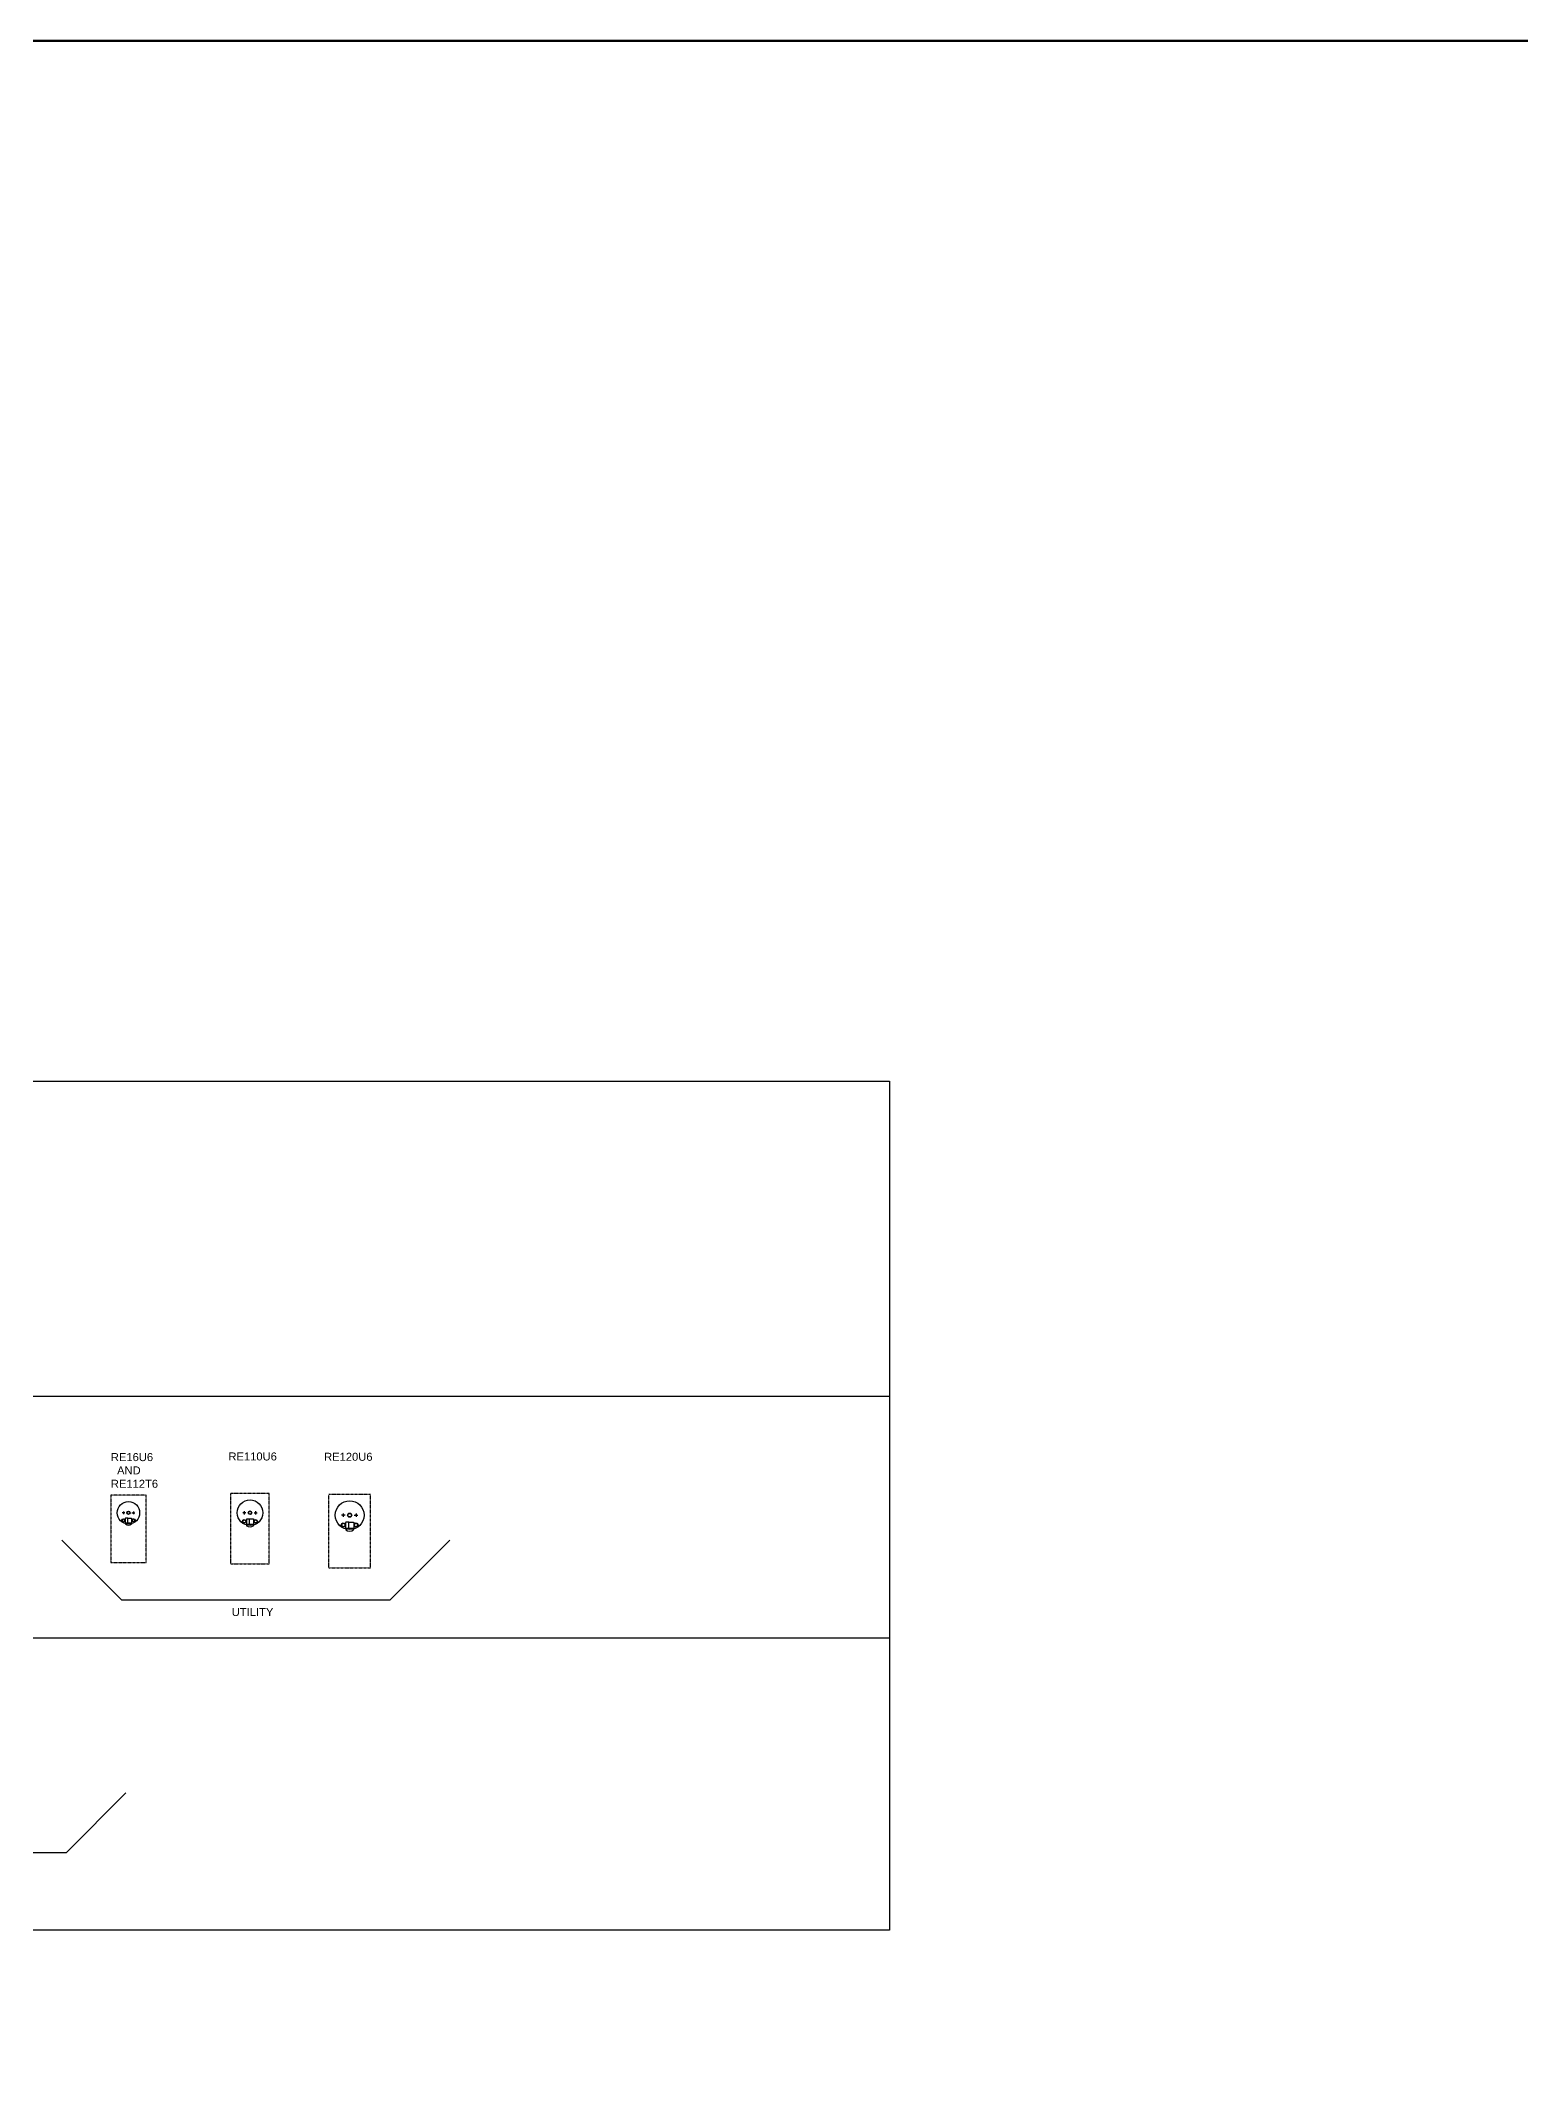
# Model space of a CAD drawing. Header units: inches. Extents: x 2025 to 34930, y -6955 to 4650.
# Drawn here: x 31960 to 32885, y 2118 to 3395 of the extents above; entities that cross this region are included whole.
import ezdxf

# ---------------------------------------------------------------- set-up
doc = ezdxf.new("R2010")
doc.units = ezdxf.units.IN
doc.header["$MEASUREMENT"] = 0
doc.linetypes.add('CENTER', pattern=[0.6, 0.375, -0.075, 0.075, -0.075])
doc.layers.add('M-HVAC-EXHS-DUCT', color=3, linetype='Continuous', lineweight=50)
doc.styles.add('style1', font='arial.ttf', dxfattribs={"height": 5})

# ---------------------------------------------------------------- blocks, each defined once
blk = doc.blocks.new('RE16U6')
at = {"linetype": 'CENTER'}
for p, q in [((4085.1, 6.1), (4085.1, -35.9)), ((4107.1, 6.1), (4085.1, 6.1)), ((4107.1, -35.9), (4107.1, 6.1)), ((4085.1, -35.9), (4107.1, -35.9))]:
    blk.add_line(p, q, dxfattribs=at)
for p, q in [((4092.9, -4.9), (4092.1, -4.9)), ((4093, -4), (4093, -4.8)), ((4093.8, -4.9), (4093, -4.9)), ((4093, -5), (4093, -5.8)), ((4094.2, -11.6), (4094.2, -12)), ((4098, -11.6), (4098, -12)), ((4098.3, -4.9), (4099.1, -4.9)), ((4099.2, -4), (4099.2, -4.8)), ((4099.2, -4.9), (4100, -4.9)), ((4099.2, -5), (4099.2, -5.8))]:
    blk.add_line(p, q)
for points in [[(4095.7, -8.3), (4094.3, -8.3, 0.414214), (4094.1, -8.5), (4094.1, -11, 0.414214), (4094.3, -11.2), (4095.7, -11.2)], [(4095.7, -8.2), (4097.8, -8.2, -0.414214), (4098, -8.4), (4098, -11.1, -0.414214), (4097.8, -11.3), (4095.7, -11.3)]]:
    blk.add_lwpolyline(points, format="xyb", close=True)
for centre, radius in [((4096.1, -4.9), 7), ((4093, -9.6), 1), ((4093, -9.6), 0.841), ((4093, -4.9), 0.308), ((4093, -4.9), 0.114), ((4096.1, -4.9), 1), ((4096.1, -4.9), 0.841), ((4099.2, -9.6), 1), ((4099.2, -9.6), 0.841), ((4099.2, -4.9), 0.308), ((4099.2, -4.9), 0.114)]:
    blk.add_circle(centre, radius)
blk.add_arc((4096.1, -9.4), 3.23, 233.8824, 306.1176)
blk = doc.blocks.new('RE110U6')
at = {"linetype": 'CENTER'}
for p, q in [((4160.1, -36.9), (4160.1, 7.1)), ((4184.1, 7.1), (4160.1, 7.1)), ((4184.1, -36.9), (4184.1, 7.1)), ((4160.1, -36.9), (4184.1, -36.9))]:
    blk.add_line(p, q, dxfattribs=at)
for p, q in [((4168.4, -4.9), (4167.5, -4.9)), ((4168.5, -3.9), (4168.5, -4.8)), ((4168.5, -5), (4168.5, -5.9)), ((4169.5, -4.9), (4168.6, -4.9)), ((4169.9, -12.6), (4169.9, -13)), ((4174.3, -12.6), (4174.3, -13)), ((4174.7, -4.9), (4175.6, -4.9)), ((4175.6, -3.9), (4175.6, -4.8)), ((4175.6, -5), (4175.6, -5.9)), ((4175.7, -4.9), (4176.6, -4.9))]:
    blk.add_line(p, q)
for points in [[(4171.7, -8.8), (4170.1, -8.8, 0.414214), (4169.8, -9.1), (4169.8, -11.8, 0.414214), (4170.1, -12.1), (4171.7, -12.1)], [(4171.7, -8.7), (4174.1, -8.7, -0.414214), (4174.3, -8.9), (4174.3, -12, -0.414214), (4174.1, -12.2), (4171.7, -12.2)]]:
    blk.add_lwpolyline(points, format="xyb", close=True)
for centre, radius in [((4172.1, -4.9), 8), ((4168.5, -10.3), 1.15), ((4168.5, -10.3), 0.961), ((4168.5, -4.9), 0.352), ((4168.5, -4.9), 0.13), ((4172.1, -4.9), 1.15), ((4172.1, -4.9), 0.961), ((4175.6, -10.3), 1.15), ((4175.6, -10.3), 0.961), ((4175.6, -4.9), 0.352), ((4175.6, -4.9), 0.13)]:
    blk.add_circle(centre, radius)
blk.add_arc((4172.1, -10), 3.7, 233.8824, 306.1176)
blk = doc.blocks.new('RE120U6')
at = {"linetype": 'CENTER'}
for p, q in [((4247.4, 6.6), (4221.4, 6.6)), ((4221.4, -39.4), (4221.4, 6.6)), ((4247.4, -39.4), (4247.4, 6.6)), ((4221.4, -39.4), (4247.4, -39.4))]:
    blk.add_line(p, q, dxfattribs=at)
for p, q in [((4230.3, -6.4), (4229.3, -6.4)), ((4230.4, -5.3), (4230.4, -6.4)), ((4230.4, -6.5), (4230.4, -7.5)), ((4231.5, -6.4), (4230.5, -6.4)), ((4237.3, -6.4), (4238.3, -6.4)), ((4238.4, -5.3), (4238.4, -6.4)), ((4238.4, -6.5), (4238.4, -7.5)), ((4238.5, -6.4), (4239.5, -6.4)), ((4231.9, -15.1), (4231.9, -15.6)), ((4236.8, -15.1), (4236.8, -15.6))]:
    blk.add_line(p, q)
for points in [[(4233.9, -10.8), (4232.1, -10.8, 0.414214), (4231.8, -11.1), (4231.8, -14.3, 0.414214), (4232.1, -14.6), (4233.9, -14.6)], [(4233.9, -10.7), (4236.6, -10.7, -0.414214), (4236.9, -11), (4236.9, -14.4, -0.414214), (4236.6, -14.7), (4233.9, -14.7)]]:
    blk.add_lwpolyline(points, format="xyb", close=True)
for centre, radius in [((4234.4, -6.4), 9), ((4230.4, -12.5), 1.29), ((4230.4, -12.5), 1.08), ((4230.4, -6.4), 0.396), ((4230.4, -6.4), 0.146), ((4234.4, -6.4), 1.29), ((4234.4, -6.4), 1.08), ((4238.4, -12.5), 1.29), ((4238.4, -12.5), 1.08), ((4238.4, -6.4), 0.396), ((4238.4, -6.4), 0.146)]:
    blk.add_circle(centre, radius)
blk.add_arc((4234.4, -12.2), 4.16, 233.8824, 306.1176)

msp = doc.modelspace()

# ---------------------------------------------------------------- linework, layer by layer
for p, q in [((30915.9, 2547.8), (32490.8, 2547.8)), ((31973.5, 2457.8), (32010.7, 2420.6)), ((32178.7, 2420.6), (32215.9, 2457.8)), ((32010.7, 2420.6), (32178.7, 2420.6)), ((30915.9, 2396.8), (32490.8, 2396.8)), ((31976.3, 2262.7), (32013.5, 2299.9)), ((31688.5, 2262.7), (31976.3, 2262.7))]:
    msp.add_line(p, q)
msp.add_lwpolyline([(30915.9, 2744.7), (32490.8, 2744.7), (32490.8, 2214), (30915.9, 2214)], close=True)
at = {"layer": 'M-HVAC-EXHS-DUCT'}
msp.add_lwpolyline([(27323, 3394.7), (34930.3, 3394.7), (34930.3, 89.3), (27323, 89.3)], close=True, dxfattribs=at)

# ---------------------------------------------------------------- block references
for name in ['RE16U6', 'RE110U6', 'RE120U6']:
    msp.add_blockref(name, (27919, 2479.8))

# ---------------------------------------------------------------- texts
at = {"char_height": 5, "attachment_point": 1, "style": 'style1'}
for s, insert in [('RE16U6\\P  AND\\PRE112T6', (32004.1, 2512.2)), ('RE110U6', (32077.6, 2512.6)), ('RE120U6', (32137.4, 2512.4)), ('UTILITY', (32079.7, 2415.4))]:
    msp.add_mtext_dynamic_manual_height_columns(s, width=65.144, gutter_width=25, heights=[0], dxfattribs=dict(at, insert=insert))

doc.saveas('drawing.dxf')
